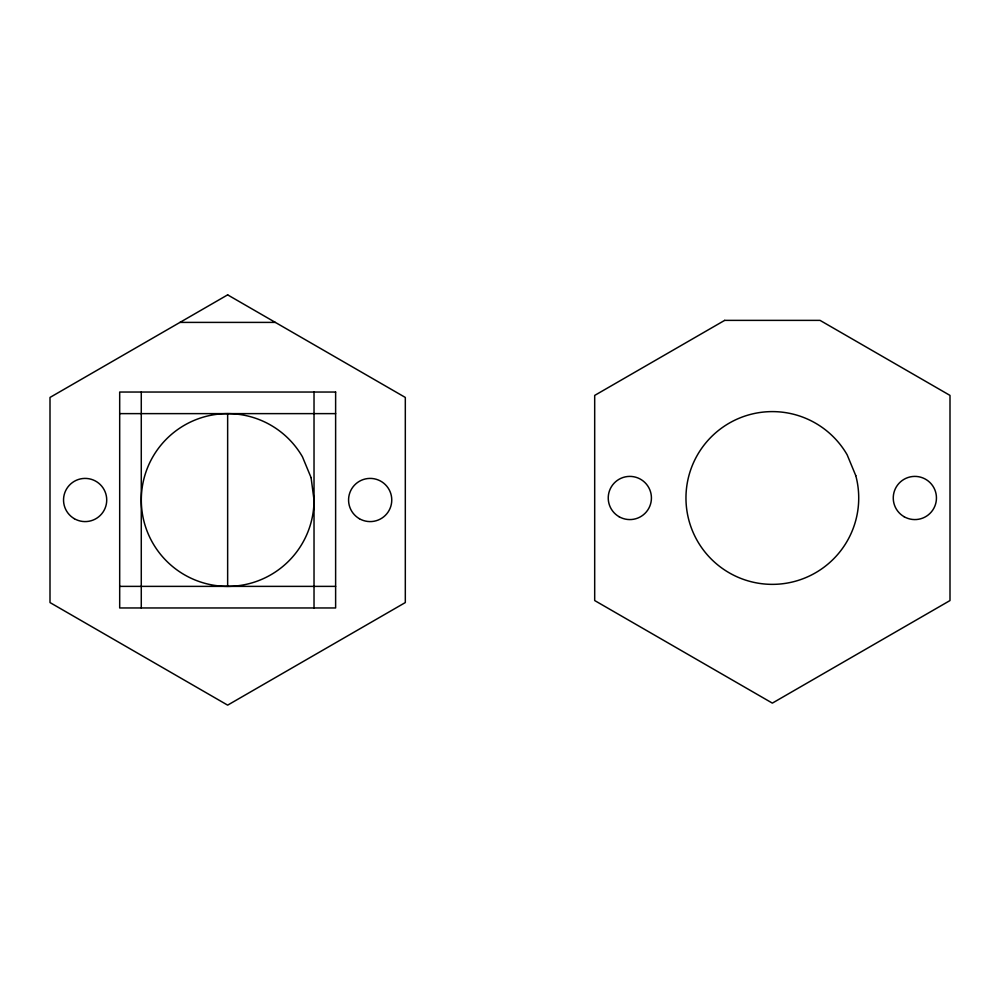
<?xml version="1.0" encoding="UTF-8"?>
<svg xmlns="http://www.w3.org/2000/svg" width="1000" height="1000" viewBox="0 0 1000 1000"><rect width="100%" height="100%" fill="white"/><g stroke="black" fill="none" stroke-linecap="round" stroke-linejoin="round"><path stroke-width="1.5" d="M179.963 322.4L275.338 322.4M119.688 413.625L335.625 413.625M119.688 586.375L335.625 586.375M314.025 392.038L314.025 607.962M227.65 413.625L227.65 586.375M141.275 392.038L141.275 607.962M227.65 294.862L50 397.438L50 602.562L227.65 705.138L405.312 602.562L405.312 397.438L227.65 294.862M724.663 320.375L594.688 395.412L594.688 600.55L772.35 703.125L950 600.55L950 395.412L820.037 320.375L724.663 320.375M335.625 392.038L119.688 392.038L119.688 607.962L335.625 607.962L335.625 392.038M855.775 475.625L847.15 454.8A86.375 86.375 0 0 0 701.587 448.438A86.375 86.375 0 0 0 757.35 583.05A86.375 86.375 0 0 0 855.775 475.625M311.087 477.65L302.45 456.812A86.375 86.375 0 0 0 161.488 444.475A86.375 86.375 0 0 0 198.113 581.163A86.375 86.375 0 0 0 314.025 500L311.087 477.65M74.338 518.7A21.587 21.587 0 0 0 106.725 500A21.587 21.587 0 0 0 74.338 481.3A21.587 21.587 0 0 0 74.338 518.7M359.375 518.7A21.587 21.587 0 0 0 391.763 500A21.587 21.587 0 0 0 359.375 481.3A21.587 21.587 0 0 0 359.375 518.7M619.038 516.688A21.587 21.587 0 0 0 651.425 497.987A21.587 21.587 0 0 0 619.038 479.288A21.587 21.587 0 0 0 619.038 516.688M904.062 516.688A21.587 21.587 0 0 0 936.45 497.987A21.587 21.587 0 0 0 904.062 479.288A21.587 21.587 0 0 0 904.062 516.688"/></g></svg>
